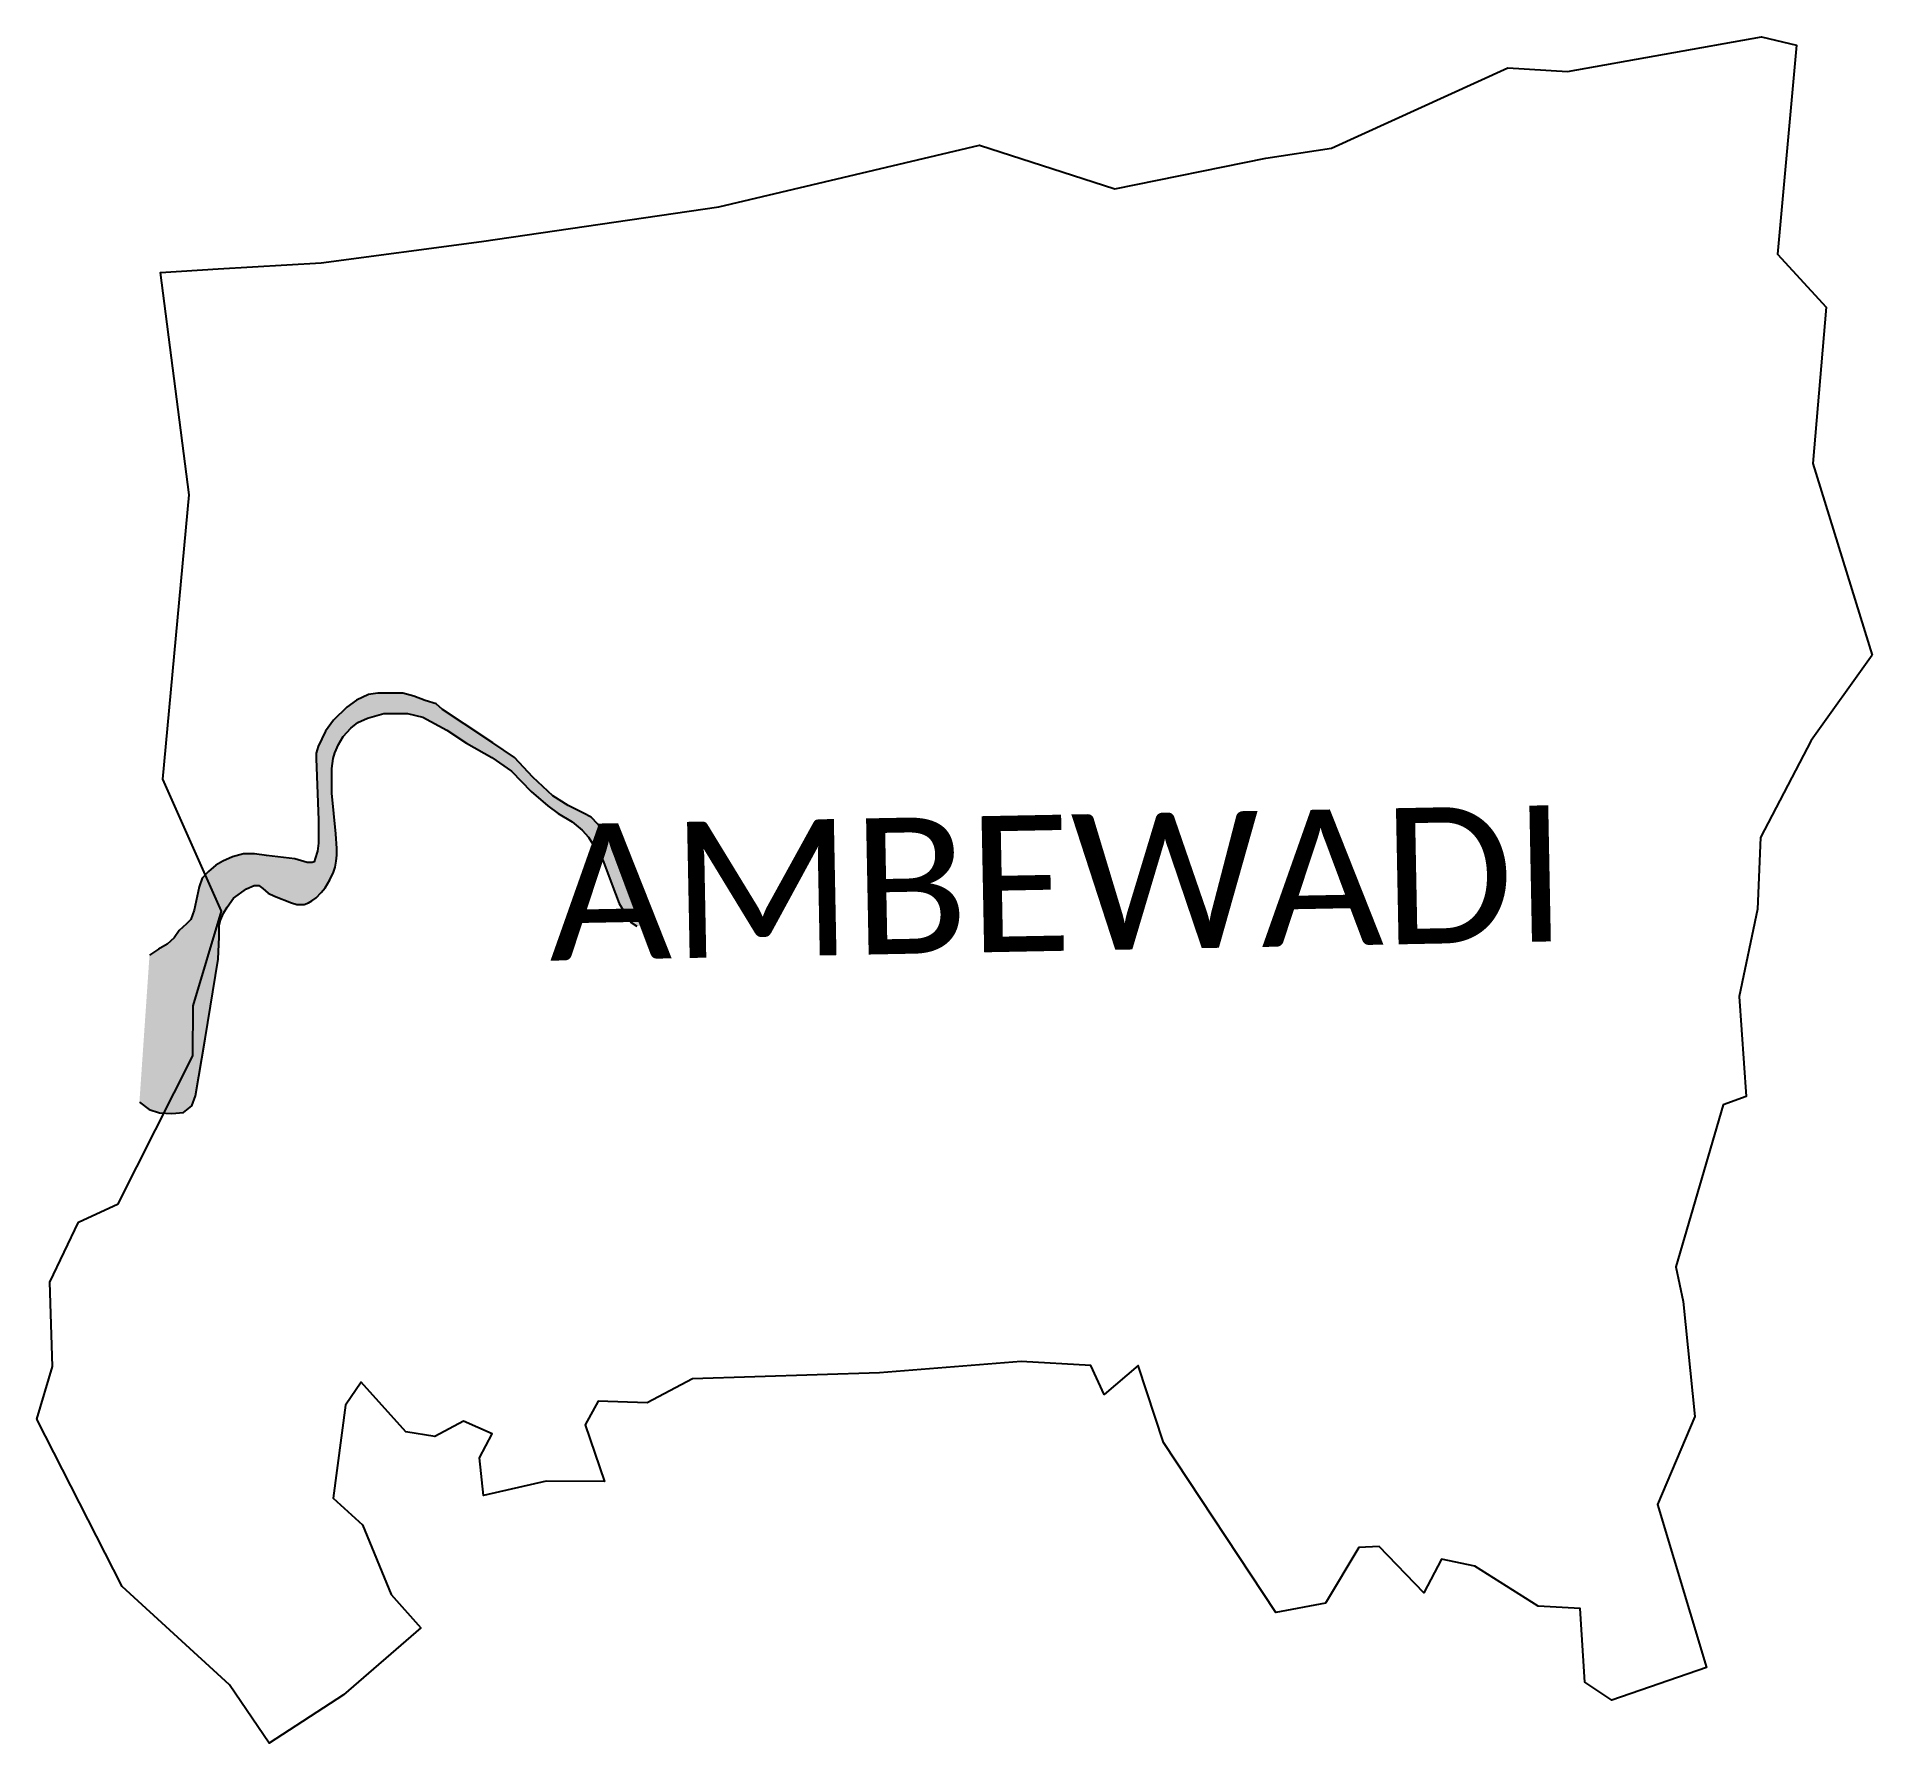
# Model space of a CAD drawing. Header units: metres. Extents: x 260774 to 263356, y 2215208 to 2217608.
import ezdxf

# ---------------------------------------------------------------- set-up
doc = ezdxf.new("R2010")
doc.units = ezdxf.units.M
for name, color, linetype in [('CREEK', 132, 'Continuous'), ('village', 3, 'Continuous'), ('VILLAGE NAME', 250, 'Continuous')]:
    doc.layers.add(name, color=color, linetype=linetype)
doc.styles.get("Standard").update_dxf_attribs({"font": 'simplex.shx'})

msp = doc.modelspace()

# ---------------------------------------------------------------- hatches: boundary and pattern name
at = {"layer": 'CREEK'}
h = msp.add_hatch(dxfattribs=at)
h.set_pattern_fill('DASH', color=256)
h.paths.add_polyline_path([(261191.7, 2216433.3), (261193.7, 2216440.2), (261195.3, 2216448.9), (261196.4, 2216457.1), (261196.4, 2216466.6), (261195, 2216487.3), (261189, 2216544.6), (261189, 2216571), (261189, 2216579.1), (261191.1, 2216593.3), (261193.4, 2216601.1), (261198.4, 2216612.9), (261205.2, 2216624.1), (261215.9, 2216635.9), (261225.8, 2216643.7), (261239.3, 2216650), (261262.5, 2216656.4), (261277, 2216656.4), (261295.7, 2216656.4), (261317, 2216651.4), (261351.1, 2216633), (261378.8, 2216614.9), (261414.4, 2216594.7), (261441.8, 2216575.2), (261469.6, 2216546.7), (261493.2, 2216526.4), (261507.6, 2216516), (261527.4, 2216504.2), (261541.5, 2216492.5), (261550.4, 2216482.4), (261570.5, 2216450.1), (261588, 2216403.1), (261593.2, 2216389.1), (261601.3, 2216376.2), (261610, 2216362.6), (261618.3, 2216357.5), (261642.2, 2216361.3), (261631.4, 2216372.4), (261622.1, 2216384.2), (261607.2, 2216414.8), (261596.5, 2216445.4), (261586.9, 2216467.1), (261572.2, 2216488.7), (261563.1, 2216500.8), (261554, 2216510.7), (261543.3, 2216516.1), (261521.6, 2216527), (261500.1, 2216540.9), (261471.7, 2216567), (261446.1, 2216594.8), (261415.6, 2216615), (261375.3, 2216641.9), (261345, 2216662), (261335.8, 2216670.2), (261320.5, 2216674.6), (261304.7, 2216680.9), (261289, 2216685.3), (261278.3, 2216685.3), (261253.8, 2216685.3), (261240.6, 2216683.3), (261223.9, 2216675.2), (261210.3, 2216665.3), (261191.5, 2216646.9), (261180.2, 2216631.4), (261170.1, 2216610.3), (261167.3, 2216600.8), (261167.3, 2216593.4), (261170.6, 2216506.7), (261170.6, 2216474.3), (261169.2, 2216463), (261166, 2216452.5), (261164.6, 2216447.9), (261161.5, 2216446.9), (261154.6, 2216446.9), (261137.2, 2216452.1), (261097.5, 2216456.6), (261080.4, 2216459.2), (261065.2, 2216459.2), (261049.4, 2216455.1), (261036.1, 2216449), (261026.1, 2216443.3), (261015.8, 2216434.1), (261007, 2216424.8), (261002.7, 2216412.5), (260995.7, 2216379.7), (260991, 2216366.6), (260984.6, 2216360.6), (260974.7, 2216351.4), (260967.7, 2216341.1), (260957.8, 2216331.9), (260945.5, 2216325.1), (260932.8, 2216316.8), (260918.6, 2216110), (260932.4, 2216099.8), (260946.8, 2216094.7), (260964.4, 2216093.9), (260980.8, 2216095.3), (260992.5, 2216104.7), (260997.6, 2216119), (261010.9, 2216199.1), (261029.5, 2216311), (261030.7, 2216342.4), (261030.7, 2216358.6), (261032.8, 2216366), (261036.7, 2216375.8), (261041.8, 2216384.1), (261051.1, 2216396.7), (261069.4, 2216410), (261080, 2216414.6), (261086.7, 2216414.6), (261092.2, 2216410.2), (261099.7, 2216404), (261108.8, 2216399.6), (261132.3, 2216390.2), (261139.9, 2216388.1), (261150.5, 2216388.1), (261156.5, 2216390.2), (261161.3, 2216392.9), (261167.2, 2216397.4), (261174.3, 2216404.6), (261179.7, 2216411.2), (261186.4, 2216422.7)])

# ---------------------------------------------------------------- linework, layer by layer
at = {"layer": 'CREEK', "flags": 128}
for points in [[(261642.2, 2216361.3), (261631.4, 2216372.4), (261622.1, 2216384.2), (261607.2, 2216414.8), (261596.5, 2216445.4), (261586.9, 2216467.1), (261572.2, 2216488.7), (261563.1, 2216500.8), (261554, 2216510.7), (261543.3, 2216516.1), (261521.6, 2216527), (261500.1, 2216540.9), (261471.7, 2216567), (261446.1, 2216594.8), (261415.6, 2216615), (261375.3, 2216641.9), (261345, 2216662), (261335.8, 2216670.2), (261320.5, 2216674.6), (261304.7, 2216680.9), (261289, 2216685.3), (261278.3, 2216685.3), (261253.8, 2216685.3), (261240.6, 2216683.3), (261223.9, 2216675.2), (261210.3, 2216665.3), (261191.5, 2216646.9), (261180.2, 2216631.4), (261170.1, 2216610.3), (261167.3, 2216600.8), (261167.3, 2216593.4), (261170.6, 2216506.7), (261170.6, 2216474.3), (261169.2, 2216463), (261166, 2216452.5), (261164.6, 2216447.9), (261161.5, 2216446.9), (261154.6, 2216446.9), (261137.2, 2216452.1), (261097.5, 2216456.6), (261080.4, 2216459.2), (261065.2, 2216459.2), (261049.4, 2216455.1), (261036.1, 2216449), (261026.1, 2216443.3), (261015.8, 2216434.1), (261007, 2216424.8), (261002.7, 2216412.5), (260995.7, 2216379.7), (260991, 2216366.6), (260984.6, 2216360.6), (260974.7, 2216351.4), (260967.7, 2216341.1), (260957.8, 2216331.9), (260945.5, 2216325.1), (260932.8, 2216316.8)], [(260918.6, 2216110), (260932.4, 2216099.8), (260946.8, 2216094.7), (260964.4, 2216093.9), (260980.8, 2216095.3), (260992.5, 2216104.7), (260997.6, 2216119), (261010.9, 2216199.1), (261029.5, 2216311), (261030.7, 2216342.4), (261030.7, 2216358.6), (261032.8, 2216366), (261036.7, 2216375.8), (261041.8, 2216384.1), (261051.1, 2216396.7), (261069.4, 2216410), (261080, 2216414.6), (261086.7, 2216414.6), (261092.2, 2216410.2), (261099.7, 2216404), (261108.8, 2216399.6), (261132.3, 2216390.2), (261139.9, 2216388.1), (261150.5, 2216388.1), (261156.5, 2216390.2), (261161.3, 2216392.9), (261167.2, 2216397.4), (261174.3, 2216404.6), (261179.7, 2216411.2), (261186.4, 2216422.7), (261191.7, 2216433.3), (261193.7, 2216440.2), (261195.3, 2216448.9), (261196.4, 2216457.1), (261196.4, 2216466.6), (261195, 2216487.3), (261189, 2216544.6), (261189, 2216571), (261189, 2216579.1), (261191.1, 2216593.3), (261193.4, 2216601.1), (261198.4, 2216612.9), (261205.2, 2216624.1), (261215.9, 2216635.9), (261225.8, 2216643.7), (261239.3, 2216650), (261262.5, 2216656.4), (261277, 2216656.4), (261295.7, 2216656.4), (261317, 2216651.4), (261351.1, 2216633), (261378.8, 2216614.9), (261414.4, 2216594.7), (261441.8, 2216575.2), (261469.6, 2216546.7), (261493.2, 2216526.4), (261507.6, 2216516), (261527.4, 2216504.2), (261541.5, 2216492.5), (261550.4, 2216482.4), (261570.5, 2216450.1), (261588, 2216403.1), (261593.2, 2216389.1), (261601.3, 2216376.2), (261610, 2216362.6), (261618.3, 2216357.5)]]:
    msp.add_lwpolyline(points, dxfattribs=at)
at = {"layer": 'village', "color": 3, "true_color": 0x00ff00}
msp.add_polyline3d([(263355.8, 2216738.4, 0), (263270, 2216618.3, 0), (263198.4, 2216482.1, 0), (263194.4, 2216381.4, 0), (263168.5, 2216258.3, 0), (263178.5, 2216118, 0), (263146, 2216106.1, 0), (263079.4, 2215878.5, 0), (263090, 2215829.7, 0), (263106.1, 2215667.7, 0), (263053.7, 2215544, 0), (263122.7, 2215314.7, 0), (262989.7, 2215269, 0), (262951.3, 2215294.2, 0), (262945.1, 2215397.7, 0), (262885.8, 2215401.1, 0), (262796.7, 2215457.3, 0), (262750, 2215467.1, 0), (262725.2, 2215419.8, 0), (262662.2, 2215485.1, 0), (262633.6, 2215483.9, 0), (262586.9, 2215405.3, 0), (262516.7, 2215392.4, 0), (262359.1, 2215631.1, 0), (262323.4, 2215739.8, 0), (262275.3, 2215698.8, 0), (262256.6, 2215739.8, 0), (262158.6, 2215745.4, 0), (261959.6, 2215729.5, 0), (261696.6, 2215721, 0), (261632.6, 2215686.9, 0), (261563.6, 2215689.4, 0), (261545.6, 2215656.4, 0), (261572.7, 2215576.3, 0), (261490.5, 2215577, 0), (261402.5, 2215557, 0), (261397.1, 2215609.6, 0), (261414.5, 2215643.3, 0), (261374.2, 2215661.3, 0), (261334.1, 2215640, 0), (261293.4, 2215646.3, 0), (261230.7, 2215716.4, 0), (261208.5, 2215684, 0), (261191.1, 2215552.9, 0), (261232.3, 2215515.5, 0), (261272.8, 2215417.7, 0), (261314.5, 2215370.8, 0), (261205.5, 2215276.5, 0), (261101, 2215208.4, 0), (261045.5, 2215290.6, 0), (260894.4, 2215428.7, 0), (260774.1, 2215664, 0), (260796.5, 2215738.4, 0), (260792.6, 2215857, 0), (260832.8, 2215941.4, 0), (260888.8, 2215966.8, 0), (260993.6, 2216175.2, 0), (260994.2, 2216245.2, 0), (261034.1, 2216378.7, 0), (260951.6, 2216564.1, 0), (260988.4, 2216963.9, 0), (260948.3, 2217276.7, 0), (261029.4, 2217281.8, 0), (261174.2, 2217290.4, 0), (261399.7, 2217320.3, 0), (261733.6, 2217369.1, 0), (262100.1, 2217455.5, 0), (262290.7, 2217394.5, 0), (262502.8, 2217437.6, 0), (262595, 2217451.5, 0), (262843.1, 2217564.3, 0), (262927, 2217559.4, 0), (263200.2, 2217608.2, 0), (263249.2, 2217596.2, 0), (263222.4, 2217302.5, 0), (263291, 2217228, 0), (263272.3, 2217008, 0)], close=True, dxfattribs=at)

# ---------------------------------------------------------------- texts
at = {"layer": 'VILLAGE NAME', "insert": (261491.9, 2216500.3), "char_height": 191.456, "attachment_point": 1, "rotation": 1.1028}
msp.add_mtext_dynamic_manual_height_columns('{\\fCalibri|b0|i0|c0|p34;AMBEWADI}', width=161.46, gutter_width=957.3, heights=[0], dxfattribs=at)

doc.saveas('drawing.dxf')
